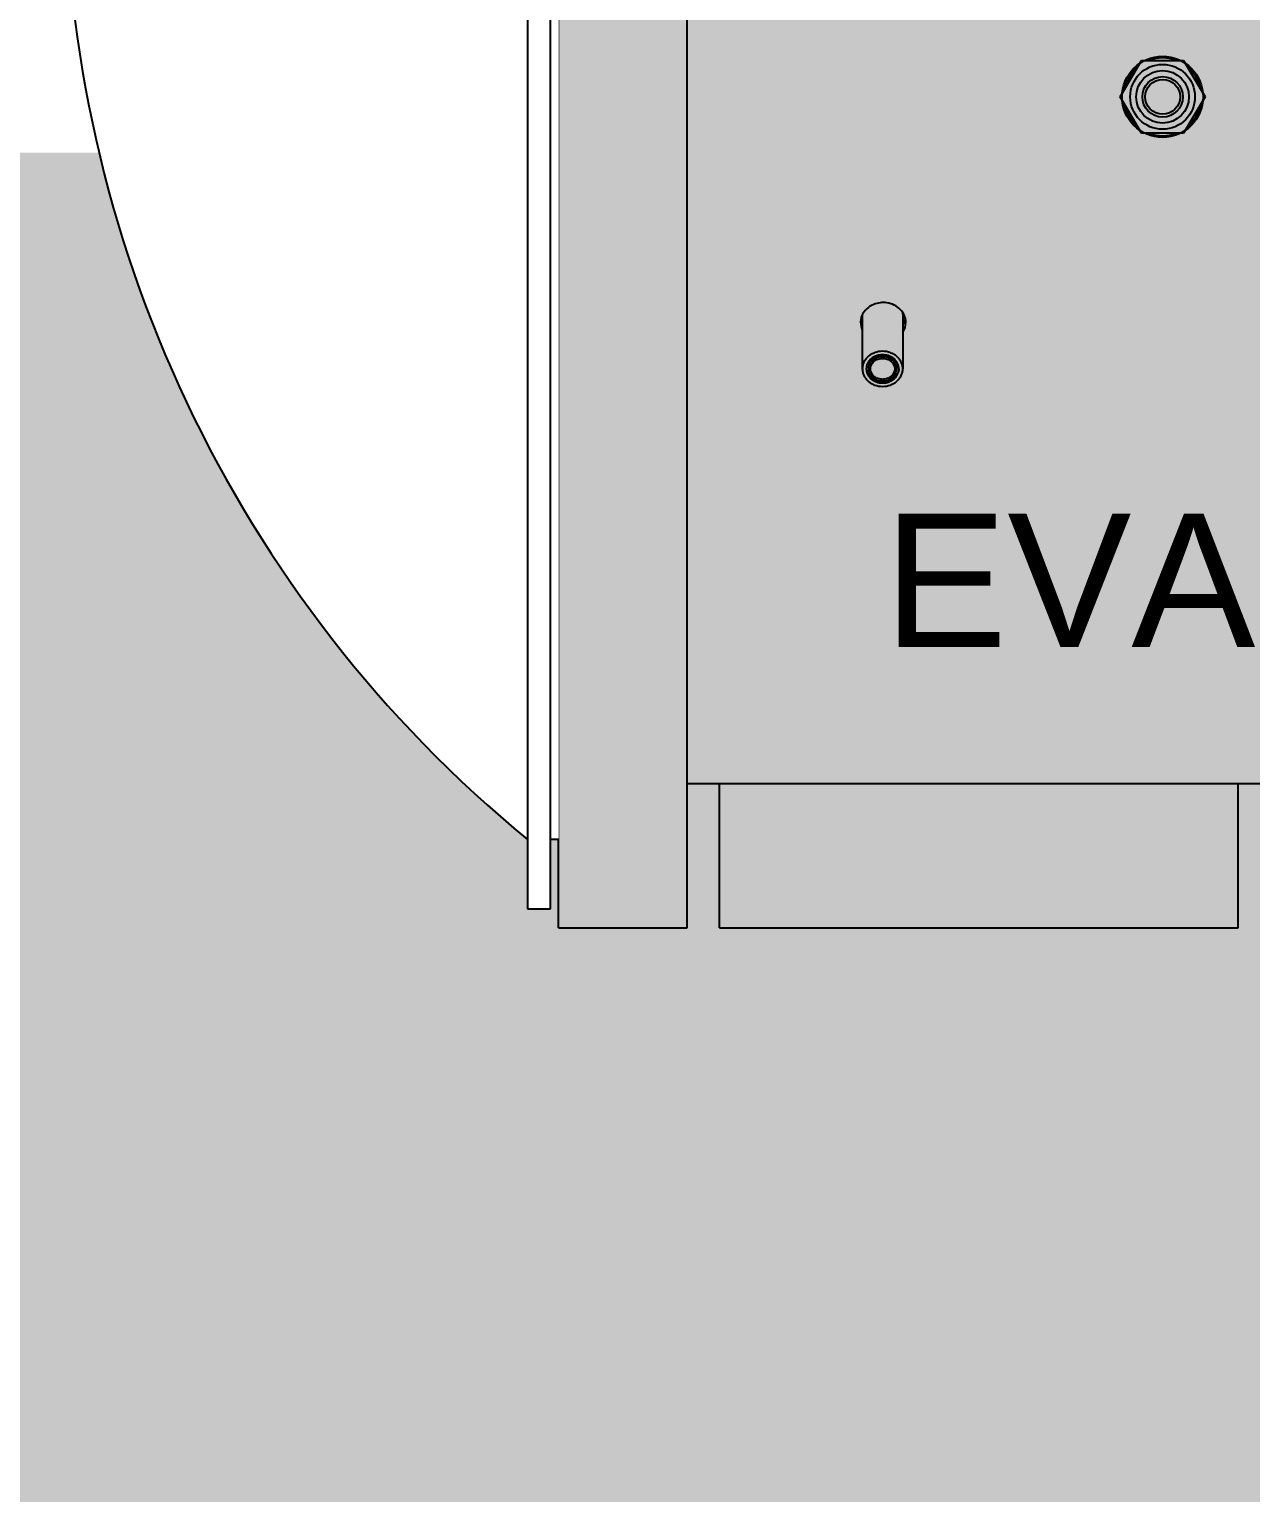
# Model space of a CAD drawing. Extents: x -18489 to 195597, y -1599 to 112111.
# Drawn here: x -14833.5 to -14737.9, y 2321.7 to 2436.3 of the extents above; entities that cross this region are included whole.
import ezdxf

# ---------------------------------------------------------------- set-up
doc = ezdxf.new("R2010")
doc.units = 0
doc.header["$LTSCALE"] = 100
for name, color, linetype in [('188K-SM-03-F10-MECH-EQ-Y2257103$0$0 Xref', 8, 'Continuous'), ('188K-SM-03-F10-MECH-EQ-Y2257103$0$M-EQU-FOUNDATION', 8, 'Continuous'), ('188K-SM-03-F10-MECH-EQ-Y2257103$0$Micron CUP L10 HVAC EQU$0$M-MECH-EQU', 136, 'Continuous'), ('188K-SM-03-F10-MECH-EQ-Y2257103$0$Micron CUP L10 HVAC EQU$0$M-PHASE1 AREA', 252, 'Continuous')]:
    doc.layers.add(name, color=color, linetype=linetype)
doc.styles.add('188K-SM-03-F10-MECH-EQ-Y2257103$0$Micron CUP L10 HVAC EQU$0$Standard', font='arial.ttf')

# ---------------------------------------------------------------- blocks, each defined once
blk = doc.blocks.new('188K-SM-03-F10-MECH-EQ-Y2257103$0$Micron CUP L10 HVAC EQU$0$A$C0c53ceb0')
at = {"layer": '188K-SM-03-F10-MECH-EQ-Y2257103$0$Micron CUP L10 HVAC EQU$0$M-PHASE1 AREA'}
for p, q in [((13510.46054, 14485.38523), (13510.46054, 17603.1009)), ((13611.15446, 14485.38523), (13611.15446, 16156.62468)), ((13950.15984, 15136.19964), (13966.98183, 15164.74457)), ((13966.98183, 15164.74457), (13999.94268, 15164.74457)), ((13999.94268, 15164.74457), (14016.76467, 15136.19964)), ((13966.98183, 15107.65471), (13950.15984, 15136.19964)), ((14016.76467, 15136.19964), (13999.94268, 15107.65471)), ((13999.94268, 15107.65471), (13966.98183, 15107.65471)), ((13748.33495, 14965.46644), (13748.33495, 14923.16156)), ((13780.05154, 14965.97895), (13780.05154, 14923.16156)), ((14159.35197, 14598.21637), (13611.15446, 14598.21637)), ((13636.52877, 14485.38523), (13636.52877, 14598.21637)), ((14042.51778, 14485.38523), (14042.51778, 14598.21637)), ((13510.46054, 14485.38523), (13611.15446, 14485.38523)), ((13636.52877, 14485.38523), (14042.51778, 14485.38523))]:
    blk.add_line(p, q, dxfattribs=at)
for radius in [31.71789, 25.37327, 20.61578, 15.85829, 13.67619]:
    blk.add_circle((13983.46226, 15136.19964), radius, dxfattribs=at)
for centre, radius, start, end in [((13983.46226, 15136.19964), 30.4679, 69.62238986, 110.37761014), ((13983.46226, 15136.19964), 30.4679, 129.86361756, 169.03080056), ((13983.46226, 15136.19964), 30.4679, 10.96919943, 50.13638244), ((13983.46226, 15136.19964), 30.4679, 190.94857173, 230.07310786), ((13983.46226, 15136.19964), 30.4679, 309.92689214, 349.05142826), ((13983.46226, 15136.19964), 30.4679, 249.65458536, 290.34541464), ((13760.45028, 14959.59813), 13.48888, 166.7059267, 179.94675014), ((13761.01191, 14959.44938), 14.06966, 154.625343, 166.64234337), ((13760.72177, 14965.89672), 13.77524, 193.42363065, 205.60772121), ((13761.44003, 14959.25687), 14.53898, 152.85224405, 154.66286979), ((13768.11994, 14965.97708), 11.9316, 0.00897902, 6.9636012), ((13768.93515, 14959.59813), 13.48888, 0.05324986, 13.29407331), ((13761.01965, 14923.7959), 9.57644, 182.4784765, 183.79111624), ((13767.36683, 14923.7959), 9.57644, 356.20888376, 357.5215235)]:
    blk.add_arc(centre, radius, start, end, dxfattribs=at)
for points, knots in [([(13764.69272, 14975.0752), (13761.36988, 14975.0752), (13754.80693, 14973.47851), (13749.92464, 14968.66389), (13748.50276, 14965.89081)], [0, 0, 0, 0, 0.5160328555, 1, 1, 1, 1]), ([(13782.06256, 14962.69988), (13781.23496, 14966.20491), (13776.35809, 14972.88244), (13768.60672, 14975.0752), (13764.69272, 14975.0752)], [0, 0, 0, 0, 0.4792036316, 1, 1, 1, 1]), ([(13780.05154, 14923.16156), (13780.05154, 14924.06044), (13779.84404, 14925.87577), (13778.92595, 14928.47885), (13777.44007, 14930.87196), (13775.44788, 14932.96212), (13773.02777, 14934.67264), (13769.33895, 14936.37206), (13764.19324, 14937.24623), (13759.04754, 14936.37206), (13755.35871, 14934.67264), (13752.93861, 14932.96212), (13750.94642, 14930.87196), (13749.46053, 14928.47885), (13748.54245, 14925.87577), (13748.33495, 14924.06044), (13748.33495, 14923.16156)], [0, 0, 0, 0, 0.0580893086, 0.1168913136, 0.1769958679, 0.238758498, 0.3022670214, 0.3673470518, 0.5, 0.6326529482, 0.6977329786, 0.761241502, 0.8230041321, 0.8831086864, 0.9419106914, 1, 1, 1, 1]), ([(13764.19324, 14934.20344), (13763.36107, 14934.20344), (13761.7011, 14934.06269), (13759.30378, 14933.43579), (13757.08992, 14932.41639), (13755.14463, 14931.04122), (13753.5428, 14929.3607), (13752.34814, 14927.43665), (13751.61001, 14925.34376), (13751.44318, 14923.88424), (13751.44318, 14923.16156)], [0, 0, 0, 0, 0.1336453813, 0.2660251325, 0.3960593923, 0.5229513315, 0.6463553629, 0.7664463016, 0.8839385107, 1, 1, 1, 1]), ([(13776.94331, 14923.16156), (13776.94331, 14923.88424), (13776.77648, 14925.34376), (13776.03835, 14927.43665), (13774.84369, 14929.3607), (13773.24186, 14931.04122), (13771.29657, 14932.41639), (13769.08271, 14933.43579), (13766.68539, 14934.06269), (13765.02542, 14934.20344), (13764.19324, 14934.20344)], [0, 0, 0, 0, 0.1160614893, 0.2335536984, 0.3536446371, 0.4770486685, 0.6039406077, 0.7339748675, 0.8663546187, 1, 1, 1, 1]), ([(13748.33495, 14923.16156), (13748.33495, 14922.26267), (13748.54245, 14920.44735), (13749.46053, 14917.84427), (13750.94642, 14915.45116), (13752.93861, 14913.36099), (13755.35871, 14911.65048), (13759.04754, 14909.95106), (13764.19324, 14909.07689), (13769.33895, 14909.95106), (13773.02777, 14911.65048), (13775.44788, 14913.36099), (13777.44007, 14915.45116), (13778.92595, 14917.84427), (13779.84404, 14920.44735), (13780.05154, 14922.26267), (13780.05154, 14923.16156)], [0, 0, 0, 0, 0.0580893086, 0.1168913136, 0.1769958679, 0.238758498, 0.3022670214, 0.3673470518, 0.5, 0.6326529482, 0.6977329786, 0.761241502, 0.8230041321, 0.8831086864, 0.9419106914, 1, 1, 1, 1]), ([(13751.44318, 14923.16156), (13751.44318, 14922.43888), (13751.61001, 14920.97936), (13752.34814, 14918.88647), (13753.5428, 14916.96242), (13755.14463, 14915.2819), (13757.08992, 14913.90673), (13759.30378, 14912.88732), (13761.7011, 14912.26043), (13763.36107, 14912.11968), (13764.19324, 14912.11968)], [0, 0, 0, 0, 0.1160614893, 0.2335536984, 0.3536446371, 0.4770486685, 0.6039406077, 0.7339748675, 0.8663546187, 1, 1, 1, 1]), ([(13751.46417, 14923.16272), (13751.51032, 14922.46634), (13751.75873, 14921.06911), (13752.57682, 14919.0858), (13753.80994, 14917.27447), (13755.41127, 14915.70012), (13757.32216, 14914.41651), (13759.47446, 14913.46739), (13761.79137, 14912.88475), (13763.39132, 14912.75401), (13764.19324, 14912.75401)], [0, 0, 0, 0, 0.1159954181, 0.2336863383, 0.3540677851, 0.4777042844, 0.6046749321, 0.7346003294, 0.8667162812, 1, 1, 1, 1]), ([(13764.19324, 14932.66527), (13763.477, 14932.66527), (13762.04826, 14932.54412), (13759.9849, 14932.00456), (13758.07944, 14931.12716), (13756.40513, 14929.94356), (13755.02644, 14928.49714), (13753.99821, 14926.84111), (13753.3629, 14925.03977), (13753.2193, 14923.78357), (13753.2193, 14923.16156)], [0, 0, 0, 0, 0.1336453813, 0.2660251325, 0.3960593923, 0.5229513315, 0.6463553629, 0.7664463016, 0.8839385107, 1, 1, 1, 1]), ([(13753.2193, 14923.16156), (13753.2193, 14922.53955), (13753.3629, 14921.28335), (13753.99821, 14919.48201), (13755.02644, 14917.82598), (13756.40513, 14916.37956), (13758.07944, 14915.19596), (13759.9849, 14914.31856), (13762.04826, 14913.77899), (13763.477, 14913.65785), (13764.19324, 14913.65785)], [0, 0, 0, 0, 0.1160614893, 0.2335536984, 0.3536446371, 0.4770486685, 0.6039406077, 0.7339748675, 0.8663546187, 1, 1, 1, 1]), ([(13764.19324, 14933.2996), (13763.477, 14933.2996), (13762.04827, 14933.17845), (13759.9849, 14932.6389), (13758.07943, 14931.76149), (13756.40513, 14930.5779), (13755.02645, 14929.13147), (13753.99822, 14927.47544), (13753.36293, 14925.6741), (13753.21934, 14924.4179), (13753.21934, 14923.79589)], [0, 0, 0, 0, 0.1336441668, 0.2660257233, 0.3960597497, 0.522951796, 0.6463558338, 0.7664466458, 0.8839386874, 1, 1, 1, 1]), ([(13754.67827, 14923.16156), (13754.67827, 14923.70089), (13754.80276, 14924.79009), (13755.35364, 14926.35192), (13756.24515, 14927.78779), (13757.44045, 14929.04191), (13758.89253, 14930.0682), (13761.10582, 14931.08785), (13764.19324, 14931.61237), (13767.28066, 14931.08785), (13769.49396, 14930.0682), (13770.94603, 14929.04191), (13772.14134, 14927.78779), (13773.03285, 14926.35192), (13773.58373, 14924.79009), (13773.70822, 14923.70089), (13773.70822, 14923.16156)], [0, 0, 0, 0, 0.0580896369, 0.1168910495, 0.1769959692, 0.2387584412, 0.3022670424, 0.3673471053, 0.5, 0.6326528947, 0.6977329576, 0.7612415588, 0.8230040308, 0.8831089505, 0.9419103631, 1, 1, 1, 1]), ([(13773.70822, 14923.16156), (13773.70822, 14922.62222), (13773.58373, 14921.53303), (13773.03285, 14919.97119), (13772.14134, 14918.53532), (13770.94603, 14917.2812), (13769.49396, 14916.25492), (13767.28066, 14915.23526), (13764.19324, 14914.71075), (13761.10582, 14915.23526), (13758.89253, 14916.25492), (13757.44045, 14917.2812), (13756.24515, 14918.53532), (13755.35364, 14919.97119), (13754.80276, 14921.53303), (13754.67827, 14922.62222), (13754.67827, 14923.16156)], [0, 0, 0, 0, 0.0580896369, 0.1168910495, 0.1769959692, 0.2387584412, 0.3022670424, 0.3673471053, 0.5, 0.6326528947, 0.6977329576, 0.7612415588, 0.8230040308, 0.8831089505, 0.9419103631, 1, 1, 1, 1]), ([(13764.19324, 14933.2996), (13764.90949, 14933.2996), (13766.33822, 14933.17845), (13768.40159, 14932.6389), (13770.30706, 14931.76149), (13771.98136, 14930.5779), (13773.36004, 14929.13147), (13774.38827, 14927.47544), (13775.02356, 14925.6741), (13775.16715, 14924.4179), (13775.16715, 14923.79589)], [0, 0, 0, 0, 0.1336441668, 0.2660257233, 0.3960597497, 0.522951796, 0.6463558338, 0.7664466458, 0.8839386874, 1, 1, 1, 1]), ([(13775.16718, 14923.16156), (13775.16718, 14923.78357), (13775.02359, 14925.03977), (13774.38828, 14926.84111), (13773.36004, 14928.49714), (13771.98136, 14929.94356), (13770.30705, 14931.12716), (13768.40159, 14932.00456), (13766.33822, 14932.54412), (13764.90949, 14932.66527), (13764.19324, 14932.66527)], [0, 0, 0, 0, 0.1160614893, 0.2335536984, 0.3536446371, 0.4770486685, 0.6039406077, 0.7339748675, 0.8663546187, 1, 1, 1, 1]), ([(13776.92232, 14923.16272), (13776.87617, 14922.46634), (13776.62776, 14921.06911), (13775.80966, 14919.0858), (13774.57654, 14917.27447), (13772.97521, 14915.70012), (13771.06433, 14914.41651), (13768.91203, 14913.46739), (13766.59511, 14912.88475), (13764.99517, 14912.75401), (13764.19324, 14912.75401)], [0, 0, 0, 0, 0.1159954181, 0.2336863383, 0.3540677851, 0.4777042844, 0.6046749321, 0.7346003294, 0.8667162812, 1, 1, 1, 1]), ([(13764.19324, 14913.65785), (13764.90949, 14913.65785), (13766.33822, 14913.77899), (13768.40159, 14914.31856), (13770.30705, 14915.19596), (13771.98136, 14916.37956), (13773.36004, 14917.82598), (13774.38828, 14919.48201), (13775.02359, 14921.28335), (13775.16718, 14922.53955), (13775.16718, 14923.16156)], [0, 0, 0, 0, 0.1336453813, 0.2660251325, 0.3960593923, 0.5229513315, 0.6463553629, 0.7664463016, 0.8839385107, 1, 1, 1, 1]), ([(13764.19324, 14912.11968), (13765.02542, 14912.11968), (13766.68539, 14912.26043), (13769.08271, 14912.88732), (13771.29657, 14913.90673), (13773.24186, 14915.2819), (13774.84369, 14916.96242), (13776.03835, 14918.88647), (13776.77648, 14920.97936), (13776.94331, 14922.43888), (13776.94331, 14923.16156)], [0, 0, 0, 0, 0.1336453813, 0.2660251325, 0.3960593923, 0.5229513315, 0.6463553629, 0.7664463016, 0.8839385107, 1, 1, 1, 1])]:
    blk.add_open_spline(points, degree=3, knots=knots, dxfattribs=at)
for points in [[(13746.96141, 14959.61066), (13746.96141, 14957.61469), (13747.43795, 14955.57459), (13748.29962, 14953.77418)], [(13780.082, 14958.17908), (13780.99343, 14959.54835), (13781.68251, 14961.09844), (13782.06256, 14962.69881)], [(13780.082, 14952.01011), (13781.55084, 14954.21707), (13782.42402, 14956.9596), (13782.42402, 14959.61066)]]:
    blk.add_open_spline(points, degree=3, dxfattribs=at)
at = {"layer": '188K-SM-03-F10-MECH-EQ-Y2257103$0$Micron CUP L10 HVAC EQU$0$M-PHASE1 AREA', "insert": (13764.89371, 14809.62574), "char_height": 104.175694, "attachment_point": 1, "style": '188K-SM-03-F10-MECH-EQ-Y2257103$0$Micron CUP L10 HVAC EQU$0$Standard'}
blk.add_mtext('EVAPORATOR', dxfattribs=at)
blk.add_wipeout([(12801.83273, 15587.35289), (12803.41863, 15587.35289), (12803.41863, 15638.10151), (12841.48009, 15638.10151), (12841.48009, 15573.07984), (12870.02619, 15573.07984), (12870.02619, 15549.29143), (13504.11755, 15549.29143), (13504.11755, 15092.55382), (12870.02619, 15092.55382), (12870.02619, 15068.7654), (12841.48009, 15068.7654), (12841.48009, 15003.74373), (12803.41863, 15003.74373), (12803.41863, 15054.49235), (12801.83273, 15054.49235)]).dxf.layer = '188K-SM-03-F10-MECH-EQ-Y2257103$0$Micron CUP L10 HVAC EQU$0$M-PHASE1 AREA'
blk.add_wipeout([(12801.83273, 15587.35289), (12803.41863, 15587.35289), (12803.41863, 15638.10151), (12841.48009, 15638.10151), (12841.48009, 15573.07984), (12870.02619, 15573.07984), (12870.02619, 15549.29143), (13504.11755, 15549.29143), (13504.11755, 15092.55382), (12870.02619, 15092.55382), (12870.02619, 15068.7654), (12841.48009, 15068.7654), (12841.48009, 15003.74373), (12803.41863, 15003.74373), (12803.41863, 15054.49235), (12801.83273, 15054.49235)]).dxf.layer = '188K-SM-03-F10-MECH-EQ-Y2257103$0$Micron CUP L10 HVAC EQU$0$M-PHASE1 AREA'
blk.add_wipeout([(13486.12716, 16087.31564), (13472.84769, 16076.20601), (13459.76413, 16064.86632), (13446.88048, 16053.30002), (13434.20064, 16041.51062), (13421.72849, 16029.50173), (13409.46782, 16017.277), (13397.42237, 16004.84015), (13385.5958, 15992.19498), (13373.99173, 15979.34532), (13362.61368, 15966.29511), (13351.46513, 15953.04831), (13340.54945, 15939.60896), (13329.86999, 15925.98115), (13319.43, 15912.16903), (13309.23265, 15898.17682), (13299.28105, 15884.00876), (13289.57823, 15869.66919), (13280.12715, 15855.16246), (13270.93069, 15840.493), (13261.99165, 15825.66527), (13253.31274, 15810.68379), (13244.89662, 15795.55313), (13236.74585, 15780.27789), (13228.86292, 15764.86272), (13221.25021, 15749.31233), (13213.91005, 15733.63144), (13206.84468, 15717.82484), (13200.05626, 15701.89734), (13193.54683, 15685.85379), (13187.3184, 15669.69908), (13181.37286, 15653.43813), (13175.71201, 15637.07589), (13170.33759, 15620.61735), (13165.25122, 15604.06751), (13160.45447, 15587.43143), (13155.94878, 15570.71417), (13151.73554, 15553.92082), (13147.81602, 15537.05649), (13144.19143, 15520.12633), (13140.86285, 15503.13549), (13137.83132, 15486.08915), (13135.09775, 15468.99249), (13132.66297, 15451.85073), (13130.52773, 15434.66909), (13128.69267, 15417.4528), (13127.15836, 15400.20711), (13125.92526, 15382.93726), (13124.99375, 15365.64853), (13124.36411, 15348.34617), (13124.03654, 15331.03546), (13124.01112, 15313.72167), (13124.28788, 15296.41007), (13124.86673, 15279.10594), (13125.74749, 15261.81454), (13126.92989, 15244.54115), (13128.41357, 15227.29103), (13130.19808, 15210.06943), (13132.28288, 15192.88159), (13134.66733, 15175.73276), (13137.3507, 15158.62815), (13140.33219, 15141.57298), (13143.61087, 15124.57245), (13147.18575, 15107.63172), (13151.05575, 15090.75596), (13155.21968, 15073.95031), (13159.67627, 15057.2199), (13164.42417, 15040.56981), (13169.46193, 15024.00512), (13174.78802, 15007.53087), (13180.40081, 14991.15208), (13186.2986, 14974.87375), (13192.47958, 14958.70082), (13198.94188, 14942.63824), (13205.68353, 14926.69088), (13212.70247, 14910.8636), (13219.99656, 14895.16124), (13227.56359, 14879.58857), (13235.40125, 14864.15033), (13243.50714, 14848.85123), (13251.87881, 14833.69592), (13260.5137, 14818.68903), (13269.40918, 14803.83513), (13278.56254, 14789.13873), (13287.971, 14774.60433), (13297.63168, 14760.23633), (13307.54165, 14746.03913), (13317.69788, 14732.01704), (13328.09729, 14718.17434), (13338.7367, 14704.51524), (13349.61287, 14691.0439), (13360.7225, 14677.76443), (13372.06219, 14664.68087), (13383.62849, 14651.79722), (13395.41788, 14639.11738), (13407.42678, 14626.64523), (13419.65151, 14614.38456), (13432.08835, 14602.33911), (13444.73353, 14590.51254), (13457.58318, 14578.90847), (13470.6334, 14567.53042), (13483.8802, 14556.38187), (13486.12716, 14554.52961), (13486.12716, 14500.24127), (13504.11755, 14500.24127), (13504.11755, 14554.52961), (13510.46112, 14554.52961), (13510.46112, 16087.31564), (13504.11755, 16087.31564), (13504.11755, 16141.60397), (13486.12716, 16141.60397)]).dxf.layer = '188K-SM-03-F10-MECH-EQ-Y2257103$0$Micron CUP L10 HVAC EQU$0$M-PHASE1 AREA'
at = {"layer": '188K-SM-03-F10-MECH-EQ-Y2257103$0$Micron CUP L10 HVAC EQU$0$M-PHASE1 AREA'}
for p, q in [((13486.12716, 16141.60397), (13486.12716, 14500.24127)), ((13504.11755, 14500.24127), (13504.11755, 16141.60397)), ((13510.46112, 14554.52961), (13504.11755, 14554.52961)), ((13486.12716, 14500.24127), (13504.11755, 14500.24127))]:
    blk.add_line(p, q, dxfattribs=at)
blk.add_arc((14116.00588, 15320.92262), 992.02089, 129.41590656, 230.58409344, dxfattribs=at)
blk = doc.blocks.new('188K-SM-03-F10-MECH-EQ-Y2257103$0$Micron CUP L10 HVAC EQU')
at = {"layer": '188K-SM-03-F10-MECH-EQ-Y2257103$0$Micron CUP L10 HVAC EQU$0$M-MECH-EQU'}
blk.add_blockref('188K-SM-03-F10-MECH-EQ-Y2257103$0$Micron CUP L10 HVAC EQU$0$A$C0c53ceb0', (-206166.7, 2082.2), dxfattribs=at)
blk = doc.blocks.new('188K-SM-03-F10-MECH-EQ-Y2257103')
at = {"layer": '188K-SM-03-F10-MECH-EQ-Y2257103$0$M-EQU-FOUNDATION'}
h = blk.add_hatch(dxfattribs=at)
h.set_pattern_fill('AR-CONC', color=256, scale=0.1)
h.set_pattern_definition([(50, (4473.521, 709.199), (18.218467, -1.593909), [1.905, -20.955]), (355, (4473.521, 709.2), (-3.524342, 19.105685), [1.524, -16.764058]), (100.45144, (4475.04, 709.066), (14.694125, 17.511775), [1.619001, -17.809024]), (46.1842, (4473.521, 714.28), (27.107904, -4.204233), [2.8575, -31.4325]), (96.63556, (4475.78, 713.93), (23.740413, 24.742612), [2.428502, -26.71356]), (351.18415, (4473.52, 714.28), (23.740413, 24.742612), [2.285997, -25.145973]), (21, (4476.061, 713.009), (15.161439, -10.22652), [1.905, -20.955]), (326, (4476.061, 713.01), (6.180203, 18.418797), [1.524, -16.764]), (71.45144, (4477.325, 712.157), (21.341642, 8.192277), [1.619001, -17.808994]), (37.5, (4473.5214, 709.199), (0.3088603, 8.4555039), [0, -16.5608, 0, -17.018, 0, -16.8275]), (7.5, (4473.521, 709.199), (6.6819663, 10.0180575), [0, -9.7028, 0, -16.1798, 0, -6.4135]), (327.5, (4467.857, 709.199), (13.5590595, -0.5728744), [0, -6.35, 0, -19.812, 0, -26.289]), (317.5, (4465.317, 709.199), (14.812918, 2.542649), [0, -8.255, 0, -13.1572, 0, -18.669])])
h.paths.add_polyline_path([(-14928.15, 5602.46), (-14278.15, 5602.46), (-14278.15, 1902.46), (-14928.15, 1902.46)], flags=16)
h.paths.add_polyline_path([(-14933.15, 5607.46), (-14273.15, 5607.46), (-14273.15, 1897.46), (-14933.15, 1897.46)])
h = blk.add_hatch(dxfattribs=at)
h.set_pattern_fill('AR-CONC', color=256, scale=0.3)
h.set_pattern_definition([(50, (4473.52, 709.2), (54.6554, -4.78173), [5.715, -62.865]), (355, (4473.52, 709.2), (-10.57303, 57.31705), [4.572, -50.29218]), (100.45144, (4478.076, 708.8), (44.08237, 52.53533), [4.857, -53.42707]), (46.1842, (4473.52, 724.44), (81.32371, -12.6127), [8.5725, -94.2975]), (96.63556, (4480.3, 723.39), (71.22124, 74.22784), [7.2855, -80.14068]), (351.18415, (4473.52, 724.44), (71.22124, 74.22784), [6.858, -75.43792]), (21, (4481.14, 720.63), (45.48432, -30.67956), [5.715, -62.865]), (326, (4481.14, 720.63), (18.54061, 55.25639), [4.572, -50.292]), (71.45144, (4484.93, 718.07), (64.02493, 24.57683), [4.857, -53.42698]), (37.5, (4473.521, 709.2), (0.926581, 25.366512), [0, -49.6824, 0, -51.054, 0, -50.4825]), (7.5, (4473.52, 709.2), (20.0459, 30.054172), [0, -29.1084, 0, -48.5394, 0, -19.2405]), (327.5, (4456.529, 709.2), (40.677179, -1.718623), [0, -19.05, 0, -59.436, 0, -78.867]), (317.5, (4448.91, 709.2), (44.438754, 7.62795), [0, -24.765, 0, -39.4716, 0, -56.007])])
h.paths.add_polyline_path([(-14918.15, 5592.46), (-14288.15, 5592.46), (-14288.15, 1912.46), (-14918.15, 1912.46)])
at = {"layer": '188K-SM-03-F10-MECH-EQ-Y2257103$0$0 Xref', "xscale": 0.1, "yscale": 0.1, "zscale": 0.1}
blk.add_blockref('188K-SM-03-F10-MECH-EQ-Y2257103$0$Micron CUP L10 HVAC EQU', (4473.52, 709.2), dxfattribs=at)

msp = doc.modelspace()

# ---------------------------------------------------------------- block references
msp.add_blockref('188K-SM-03-F10-MECH-EQ-Y2257103', (0, 0))

doc.saveas('drawing.dxf')
